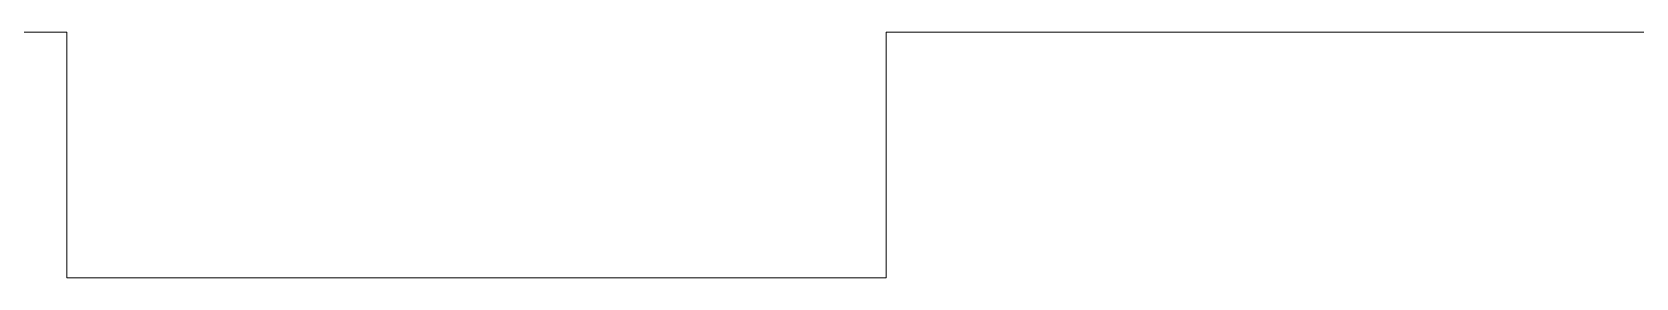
# Model space of a CAD drawing. Header units: centimetres. Extents: x -10.5 to 10.5, y -5.5 to 5.5.
# Drawn here: x -1.528 to 0.411, y -1.733 to -1.436 of the extents above; entities that cross this region are included whole.
import ezdxf

# ---------------------------------------------------------------- set-up
doc = ezdxf.new("R2010")
doc.units = ezdxf.units.CM
doc.header["$MEASUREMENT"] = 0
doc.layers.add('Laag 1', color=7, linetype='Continuous')

msp = doc.modelspace()

# ---------------------------------------------------------------- linework, layer by layer
at = {"layer": 'Laag 1', "color": 242, "lineweight": 9}
for points in [[(-1.48585, -1.43632), (-1.48585, -1.43632), (-2.47642, -1.43632), (-2.47642, -1.43632)], [(-1.48585, -1.73349), (-1.48585, -1.73349), (-1.48585, -1.43632), (-1.48585, -1.43632)], [(0.49528, -1.43632), (0.49528, -1.43632), (-0.49528, -1.43632), (-0.49528, -1.43632)], [(-0.49528, -1.43632), (-0.49528, -1.43632), (-0.49528, -1.73349), (-0.49528, -1.73349)], [(-0.49528, -1.73349), (-0.49528, -1.73349), (-1.48585, -1.73349), (-1.48585, -1.73349)]]:
    msp.add_open_spline(points, degree=3, dxfattribs=at)

doc.saveas('drawing.dxf')
